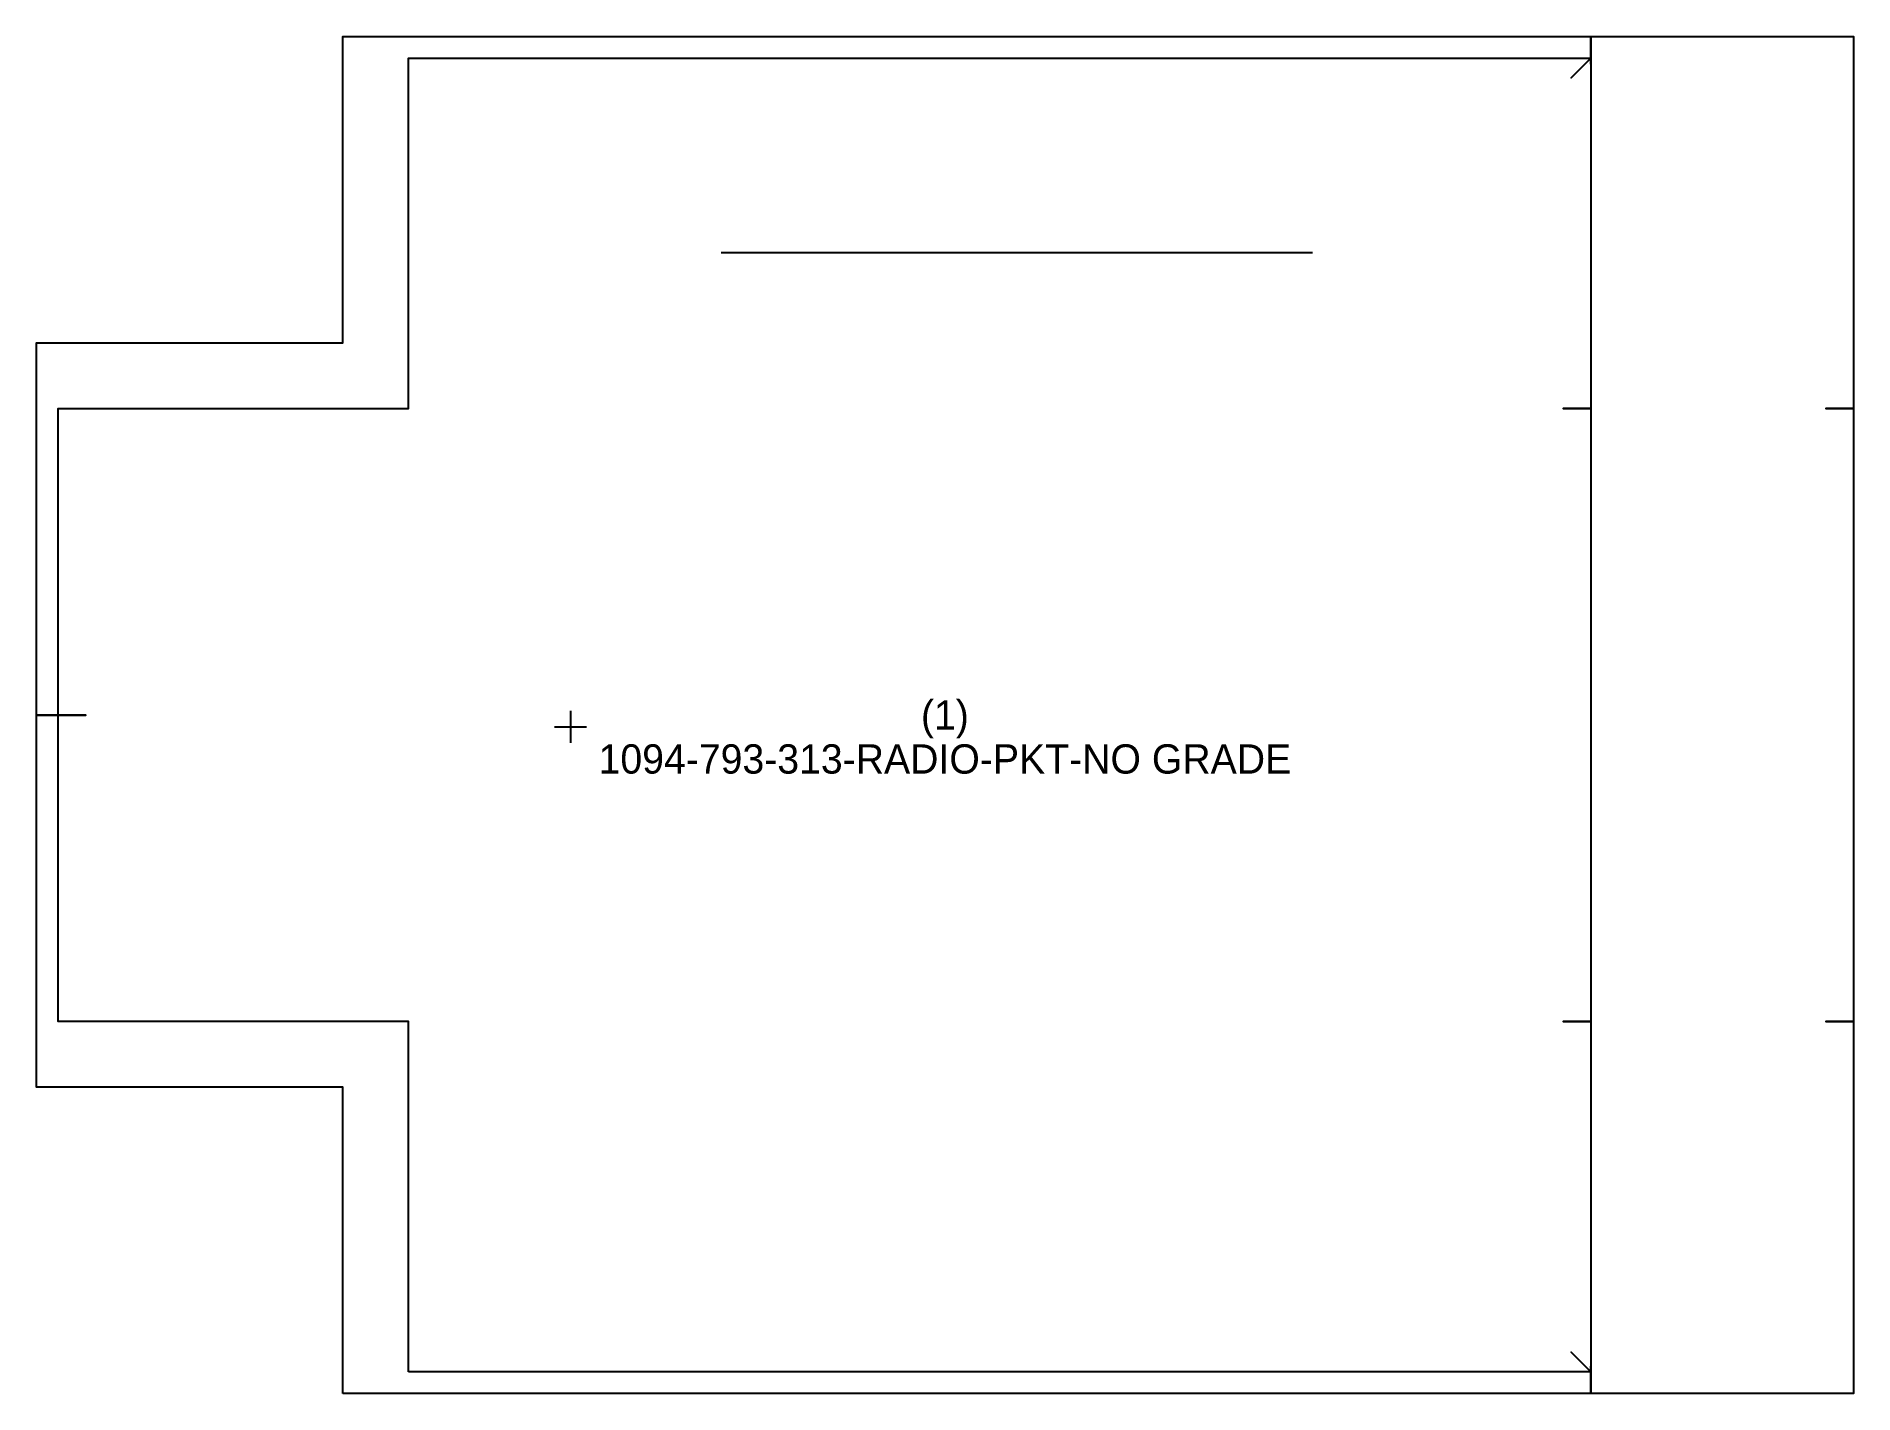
# Model space of a CAD drawing. Header units: inches. Extents: x 0 to 10.4, y 0 to 7.8.
import ezdxf
from ezdxf.enums import TextEntityAlignment as Align

# ---------------------------------------------------------------- set-up
doc = ezdxf.new("R2010")
doc.units = ezdxf.units.IN

msp = doc.modelspace()

# ---------------------------------------------------------------- linework, layer by layer
at = {"layer": 'T001L001'}
for points in [[(1.75, 0), (1.75, 1.75), (0, 1.75), (0, 3.875), (0.157, 3.875), (0, 3.875), (0, 6), (1.75, 6), (1.75, 7.75), (7.625, 7.75), (8.875, 7.75), (8.875, 7.592), (8.875, 7.75), (10.375, 7.75), (10.375, 5.625), (10.217, 5.625), (10.375, 5.625), (10.375, 2.125), (10.217, 2.125), (10.375, 2.125), (10.375, 0), (8.875, 0), (8.875, 0.157), (8.875, 0), (7.625, 0), (1.75, 0)], [(2.125, 0.125), (2.125, 2.125), (0.125, 2.125), (0.125, 3.875), (0.282, 3.875), (0.125, 3.875), (0.125, 5.625), (2.125, 5.625), (2.125, 7.625), (7.625, 7.625), (8.875, 7.625), (8.763, 7.513), (8.875, 7.625), (8.875, 5.625), (8.717, 5.625), (8.875, 5.625), (8.875, 2.125), (8.717, 2.125), (8.875, 2.125), (8.875, 0.125), (8.763, 0.236), (8.875, 0.125), (7.625, 0.125), (2.125, 0.125)], [(7.285, 6.513), (3.91, 6.513)], [(3.05, 3.899), (3.05, 3.717)], [(2.959, 3.808), (3.141, 3.808)]]:
    msp.add_lwpolyline(points, dxfattribs=at)

# ---------------------------------------------------------------- texts
at = {"layer": 'ABC'}
for s, height, p in [('(1)', 0.1673, (5.187, 3.875)), ('1094-793-313-RADIO-PKT-NO GRADE', 0.16732, (5.187, 3.624))]:
    msp.add_text(s, height=height, dxfattribs=at).set_placement(p, align=Align.MIDDLE_CENTER)

doc.saveas('drawing.dxf')
